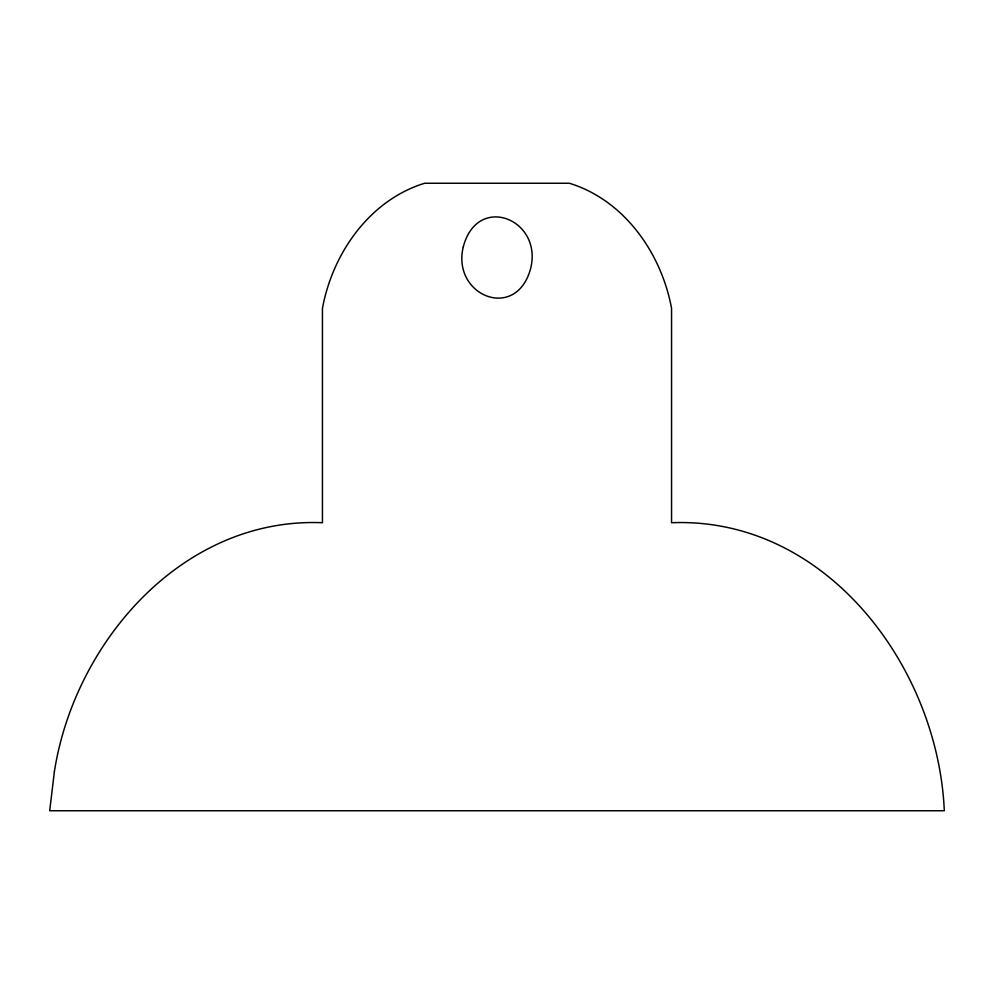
<?xml version="1.0" encoding="UTF-8"?>
<svg xmlns="http://www.w3.org/2000/svg" width="994" height="994" viewBox="0 0 994 994"><rect width="100%" height="100%" fill="white"/><g stroke="black" fill="none" stroke-linecap="round" stroke-linejoin="round"><path stroke-width="1.49" d="M463.279 246.872C451.338 295.827 516.569 322.193 530.721 268.169C542.662 219.214 477.431 192.848 463.279 246.872M54.409 771.443L49.7 810.744L944.3 810.744C938.05 666.899 826.151 516.644 671.559 522.72L671.559 308.351C661.42 253.308 624.443 200.179 569.376 183.256L424.624 183.256C369.557 200.179 332.58 253.308 322.441 308.351L322.441 522.72C183.144 516.905 74.736 641.664 54.409 771.443"/></g></svg>
